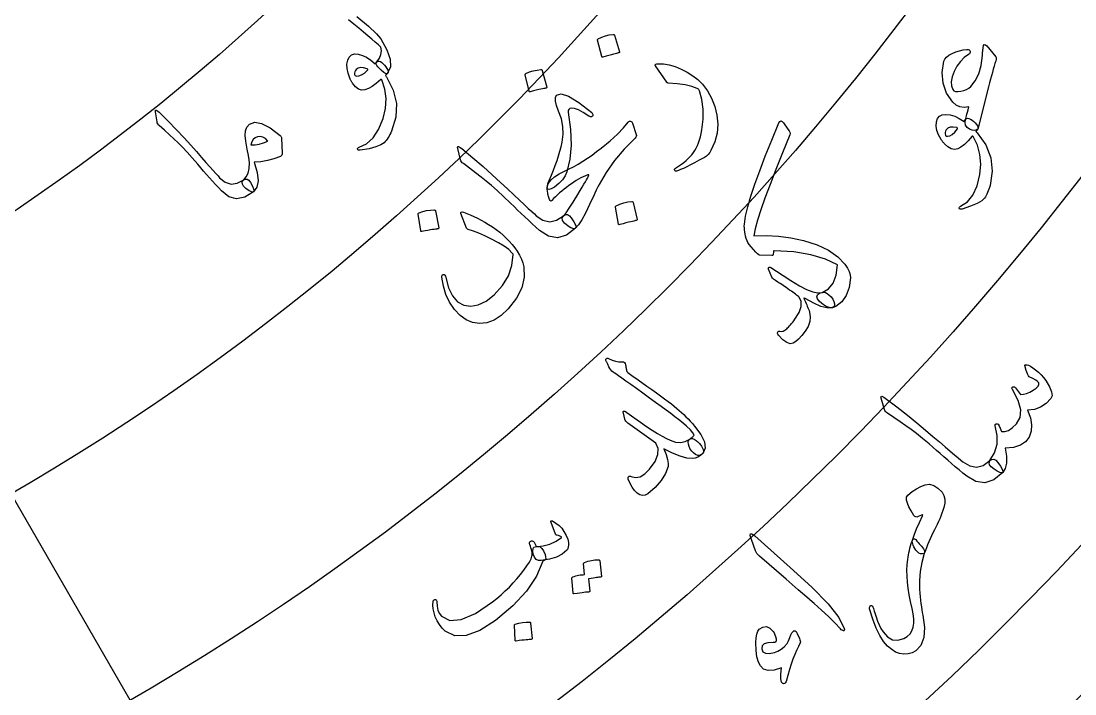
# Model space of a CAD drawing. Header units: millimetres. Extents: x -150 to 150, y -150 to 198.
# Drawn here: x 51.38 to 96.89, y -96.88 to -67.82 of the extents above; entities that cross this region are included whole.
import ezdxf

# ---------------------------------------------------------------- set-up
doc = ezdxf.new("R2010")
doc.units = ezdxf.units.MM
for name, color, linetype in [('CUT_OUTER', 1, 'Continuous'), ('ENGRAVE', 7, 'Continuous'), ('ENGRAVE_FINE', 8, 'Continuous'), ('GUIDE', 3, 'Continuous'), ('TEXT', 5, 'Continuous')]:
    doc.layers.add(name, color=color, linetype=linetype)

msp = doc.modelspace()

# ---------------------------------------------------------------- linework, layer by layer
at = {"layer": 'CUT_OUTER'}
msp.add_arc((0.0002, -0.0002), 149.9998, 179.017762, 3.164151, dxfattribs=at)
at = {"layer": 'ENGRAVE'}
for radius in [132.75, 112.1737, 91.5975, 71.0212]:
    msp.add_circle((0, 0), radius, dxfattribs=at)
at = {"layer": 'ENGRAVE_FINE'}
msp.add_lwpolyline([(56.0869, -97.1453), (45.7988, -79.3258)], dxfattribs=at)
for radius in [122.4619, 101.8856, 81.3094]:
    msp.add_circle((0, 0), radius, dxfattribs=at)
at = {"layer": 'GUIDE'}
msp.add_circle((0, 0), 137.25, dxfattribs=at)
at = {"layer": 'TEXT'}
msp.add_lwpolyline([(65.8854, -67.6244), (66.3852, -68.0481), (66.7298, -68.3688), (66.9187, -68.587), (67.1826, -69.0597), (67.3191, -69.4653), (67.3282, -69.8035), (67.2102, -70.0736), (67.2048, -70.0789), (67.1994, -70.0841), (67.1939, -70.0893), (67.1885, -70.0945), (67.1272, -70.0953), (67.0403, -70.046), (66.9277, -69.9467), (66.7893, -69.7974), (66.7424, -69.7382), (66.7197, -69.684), (66.7213, -69.6348), (66.7471, -69.5908), (66.858, -69.432), (66.9244, -69.2731), (66.9463, -69.1142), (66.9238, -68.9555), (66.8108, -68.8482), (66.6794, -68.7291), (66.5294, -68.5981), (66.361, -68.4554), (66.175, -68.3011), (65.9727, -68.1355), (65.7538, -67.9587), (65.5186, -67.7705)], dxfattribs=at)
for points in [[(76.2759, -68.6534), (76.2749, -68.6389), (76.2797, -68.6242), (76.2903, -68.6092), (76.3068, -68.5941), (76.4609, -68.5209), (76.6199, -68.464), (76.7836, -68.4233), (76.9523, -68.3989), (76.9733, -68.4005), (76.9895, -68.4075), (77.001, -68.4197), (77.0078, -68.4373), (77.227, -69.1463), (77.2287, -69.1671), (77.2192, -69.1833), (77.1983, -69.1948), (77.1662, -69.2017), (77.1384, -69.2076), (77.0955, -69.2179), (77.0375, -69.2324), (76.9644, -69.2511), (76.8755, -69.2748), (76.7702, -69.3042), (76.6484, -69.3391), (76.5102, -69.3796), (76.49, -69.3832), (76.4752, -69.3808), (76.4659, -69.3724), (76.4621, -69.358)], [(93.0817, -68.8968), (93.4712, -69.3702), (93.4843, -69.4008), (93.4893, -69.4393), (93.4861, -69.4856), (93.4748, -69.5398), (93.4397, -69.6527), (93.4036, -69.7737), (93.3665, -69.9027), (93.3284, -70.0399), (93.2889, -70.1849), (93.2476, -70.3375), (93.2044, -70.4976), (93.1593, -70.6653), (92.6958, -72.4853), (92.6336, -72.5369), (92.5536, -72.5554), (92.4558, -72.5408), (92.3403, -72.4931), (92.2363, -72.4186), (92.1732, -72.3237), (92.1507, -72.2086), (92.1688, -72.0731), (92.1726, -72.0574), (92.1805, -72.0265), (92.1925, -71.9805), (92.2087, -71.9193), (92.2291, -71.8437), (92.2537, -71.7542), (92.2825, -71.6509), (92.3154, -71.5338), (92.1094, -71.5576), (91.9251, -71.5305), (91.7624, -71.4527), (91.6213, -71.3246), (91.3519, -70.9346), (91.1977, -70.5093), (91.1579, -70.0488), (91.2315, -69.5528), (91.2714, -69.4628), (91.3436, -69.3778), (91.4481, -69.2977), (91.585, -69.2224), (91.7436, -69.1564), (91.9032, -69.1059), (92.0638, -69.0708), (92.2255, -69.0511), (92.2791, -69.0515), (92.32, -69.0643), (92.3482, -69.0894), (92.3637, -69.1269), (92.3665, -69.1682), (92.3567, -69.2046), (92.3342, -69.2361), (92.2991, -69.2628), (92.1103, -69.3971), (91.9434, -69.5649), (91.7982, -69.7664), (91.6744, -70.0017), (91.587, -70.2338), (91.5479, -70.4417), (91.5575, -70.6257), (91.6159, -70.7858), (91.6609, -70.8323), (91.7338, -70.8581), (91.8343, -70.8632), (91.9627, -70.8474), (92.0923, -70.8161), (92.2073, -70.7732), (92.3075, -70.7189), (92.3929, -70.6532), (92.5882, -70.4101), (92.7373, -70.105), (92.8395, -69.7385), (92.8943, -69.3111), (92.8979, -69.2635), (92.9016, -69.2173), (92.9056, -69.1723), (92.9097, -69.1287), (92.9141, -69.0869), (92.9188, -69.0478), (92.924, -69.0113), (92.9295, -68.9774), (92.9478, -68.8856), (92.9792, -68.8416), (93.0239, -68.8453), (93.0817, -68.8968)], [(67.1578, -70.2371), (67.4519, -70.8022), (67.5878, -71.38), (67.5639, -71.9702), (67.379, -72.5718), (67.3446, -72.6472), (67.3087, -72.7194), (67.2711, -72.7887), (67.232, -72.8548), (67.1914, -72.9173), (67.1493, -72.9753), (67.1057, -73.0289), (67.0607, -73.0781), (66.9232, -73.1732), (66.7051, -73.2597), (66.4065, -73.3369), (66.0276, -73.4041), (65.982, -73.4057), (65.9478, -73.3984), (65.9248, -73.3821), (65.9132, -73.357), (65.913, -73.3296), (65.9246, -73.3067), (65.9479, -73.2883), (65.9829, -73.2742), (66.3055, -73.1262), (66.5862, -72.87), (66.8238, -72.5063), (67.0168, -72.0357), (67.1219, -71.5975), (67.1476, -71.1721), (67.0945, -70.7599), (66.9632, -70.361), (66.9529, -70.3523), (66.9425, -70.3474), (66.9319, -70.3466), (66.9212, -70.3497), (66.7226, -70.5177), (66.5415, -70.6477), (66.3781, -70.7401), (66.2327, -70.7949), (66.0888, -70.8034), (65.9511, -70.7578), (65.8196, -70.658), (65.6943, -70.5042), (65.6795, -70.4822), (65.665, -70.4591), (65.6509, -70.4351), (65.6372, -70.4101), (65.6235, -70.3838), (65.6096, -70.3558), (65.5954, -70.3262), (65.5809, -70.2949), (65.5, -70.0799), (65.4572, -69.8788), (65.4523, -69.6917), (65.4854, -69.5183), (65.5527, -69.3769), (65.6506, -69.2855), (65.7793, -69.2441), (65.939, -69.2525), (66.1202, -69.3032), (66.3026, -69.3885), (66.4864, -69.5085), (66.6714, -69.6633), (66.6819, -69.6529), (66.6917, -69.6426), (66.7009, -69.6322), (66.7094, -69.6218), (66.7179, -69.6114), (66.7271, -69.601), (66.7369, -69.5906), (66.7474, -69.5802), (66.7912, -69.5529), (66.8418, -69.5488), (66.8991, -69.5678), (66.9631, -69.6101), (67.0252, -69.6644), (67.0819, -69.7254), (67.1331, -69.7928), (67.1788, -69.8668), (67.2133, -69.9374), (67.231, -69.9945), (67.2318, -70.0382), (67.2157, -70.0684), (67.1122, -70.1675), (67.1208, -70.1779), (67.1313, -70.193), (67.1437, -70.2127), (67.1578, -70.2371)], [(66.3223, -69.883), (66.1717, -69.8383), (66.0432, -69.8275), (65.9368, -69.8507), (65.8524, -69.9079), (65.8194, -69.9607), (65.7975, -70.0157), (65.7867, -70.073), (65.787, -70.1326), (65.7934, -70.1585), (65.8092, -70.1781), (65.8344, -70.1914), (65.8691, -70.1983), (65.9714, -70.1946), (66.0844, -70.1515), (66.2078, -70.0689), (66.3416, -69.9468), (66.3526, -69.9312), (66.3531, -69.9154), (66.343, -69.8993), (66.3223, -69.883)], [(73.1541, -70.1462), (73.1534, -70.1318), (73.1586, -70.1173), (73.1695, -70.1029), (73.1862, -70.0884), (73.3413, -70.0216), (73.5007, -69.9711), (73.6645, -69.9368), (73.8328, -69.9189), (73.8535, -69.9213), (73.8695, -69.9288), (73.8806, -69.9414), (73.8869, -69.9591), (74.0868, -70.6713), (74.0881, -70.692), (74.0781, -70.7077), (74.0571, -70.7183), (74.025, -70.7239), (73.9972, -70.7288), (73.9543, -70.7374), (73.8963, -70.7496), (73.8232, -70.7655), (73.7343, -70.7857), (73.6289, -70.8109), (73.507, -70.841), (73.3686, -70.876), (73.3484, -70.8789), (73.3338, -70.876), (73.3248, -70.8672), (73.3214, -70.8527)], [(78.7731, -69.7618), (78.7648, -69.7482), (78.7596, -69.736), (78.7574, -69.725), (78.7583, -69.7154), (78.7722, -69.6965), (78.7989, -69.6821), (78.8385, -69.6721), (78.8909, -69.6664), (79.1272, -69.6726), (79.3712, -69.7126), (79.6229, -69.7863), (79.8823, -69.894), (80.1442, -70.0296), (80.3851, -70.1829), (80.605, -70.3538), (80.8037, -70.5427), (81.0258, -70.8366), (81.2043, -71.1581), (81.3386, -71.5074), (81.4285, -71.8845), (81.4657, -72.2755), (81.4359, -72.6606), (81.3389, -73.0393), (81.1747, -73.4112), (81.1211, -73.5024), (81.0557, -73.5831), (80.9786, -73.6531), (80.8899, -73.7125), (80.6693, -73.8343), (80.4685, -73.9423), (80.2875, -74.0367), (80.1263, -74.1176), (79.9854, -74.1847), (79.8651, -74.2378), (79.7655, -74.277), (79.6866, -74.3022), (79.6672, -74.3047), (79.6507, -74.304), (79.6371, -74.3001), (79.6265, -74.2931), (79.6157, -74.2809), (79.6079, -74.267), (79.6031, -74.2515), (79.6012, -74.2344), (79.6039, -74.217), (79.6125, -74.2008), (79.6271, -74.1859), (79.6478, -74.1721), (79.7761, -74.0906), (79.895, -74.009), (80.0044, -73.9273), (80.1043, -73.8455), (80.1956, -73.763), (80.2788, -73.679), (80.3541, -73.5934), (80.4213, -73.5064), (80.4825, -73.4142), (80.5395, -73.3132), (80.5924, -73.2034), (80.641, -73.0849), (80.685, -72.9572), (80.724, -72.82), (80.7579, -72.6735), (80.7867, -72.5175), (80.8407, -72.0573), (80.8393, -71.6229), (80.7829, -71.2147), (80.6721, -70.8326), (80.6608, -70.8043), (80.6421, -70.7781), (80.6161, -70.7538), (80.5827, -70.7316), (80.3479, -70.6434), (80.0602, -70.5754), (79.7198, -70.5273), (79.327, -70.4984), (79.3052, -70.493), (79.2877, -70.4859), (79.2746, -70.4771), (79.2659, -70.4665)], [(76.0233, -71.7775), (76.047, -71.8034), (76.0633, -71.8295), (76.0723, -71.8557), (76.074, -71.8821), (76.0665, -71.9091), (76.0536, -71.9311), (76.0355, -71.948), (76.012, -71.9599), (75.9922, -71.9625), (75.9678, -71.9578), (75.9388, -71.946), (75.9051, -71.9268), (75.6614, -71.766), (75.454, -71.6549), (75.283, -71.5936), (75.1483, -71.582), (75.0809, -71.6004), (75.036, -71.6361), (75.0137, -71.689), (75.0138, -71.7592), (75.1096, -72.5006), (75.1307, -73.1765), (75.0778, -73.7858), (74.952, -74.3277), (74.8751, -74.5068), (74.7601, -74.6776), (74.6071, -74.84), (74.4162, -74.9938), (74.2769, -75.0737), (74.1783, -75.1028), (74.1205, -75.0813), (74.1034, -75.0093), (74.1088, -74.9459), (74.1244, -74.8738), (74.1503, -74.793), (74.1865, -74.7033), (74.2829, -74.4824), (74.3717, -74.2662), (74.453, -74.0546), (74.5268, -73.8478), (74.5932, -73.6451), (74.6521, -73.4457), (74.7037, -73.2496), (74.7479, -73.0569), (74.793, -72.7148), (74.7828, -72.3763), (74.7173, -72.0415), (74.5969, -71.7107), (74.5039, -71.4694), (74.4581, -71.2755), (74.4596, -71.1286), (74.5087, -71.0288), (74.7059, -70.9633), (75.0238, -71.0664), (75.4629, -71.3378), (76.0233, -71.7775)], [(57.1901, -71.7361), (57.187, -71.7101), (57.1878, -71.6904), (57.1925, -71.6771), (57.2012, -71.6702), (57.2206, -71.6672), (57.2507, -71.6807), (57.2915, -71.7104), (57.3432, -71.7566), (57.7361, -72.1533), (58.0949, -72.5237), (58.4194, -72.868), (58.7096, -73.1862), (58.9533, -73.4619), (59.1722, -73.7086), (59.3662, -73.9264), (59.5354, -74.1153), (59.6793, -74.2756), (59.7976, -74.4077), (59.8902, -74.5115), (59.9572, -74.587), (60.198, -74.7809), (60.4514, -74.8619), (60.7174, -74.8294), (60.9955, -74.6833), (61.076, -74.6464), (61.1513, -74.6519), (61.2216, -74.7), (61.2869, -74.7907), (61.3709, -74.9489), (61.4209, -75.0702), (61.4368, -75.1544), (61.4187, -75.2015), (61.0444, -75.4328), (60.6878, -75.5019), (60.3501, -75.4095), (60.0314, -75.1563), (59.9018, -75.0169), (59.7731, -74.8762), (59.6452, -74.7342), (59.5182, -74.591), (59.3916, -74.4468), (59.2651, -74.3019), (59.1387, -74.1564), (59.0124, -74.0102), (58.7721, -73.7308), (58.5505, -73.4835), (58.3476, -73.2683), (58.1634, -73.085), (57.9814, -72.913), (57.7853, -72.7315), (57.5749, -72.5405), (57.3505, -72.3399), (57.312, -72.3022), (57.2828, -72.2631), (57.2627, -72.2227), (57.2518, -72.1809)], [(92.6674, -72.6542), (93.0395, -73.1712), (93.2573, -73.7226), (93.3198, -74.3085), (93.2257, -74.9281), (93.2029, -75.0073), (93.1781, -75.0837), (93.1512, -75.1572), (93.1224, -75.228), (93.0916, -75.2954), (93.0587, -75.3586), (93.0237, -75.4177), (92.9866, -75.4726), (92.8651, -75.586), (92.6628, -75.7024), (92.3798, -75.8214), (92.0162, -75.9423), (91.9715, -75.9505), (91.9366, -75.9482), (91.9115, -75.9356), (91.8962, -75.9124), (91.892, -75.8855), (91.9, -75.8612), (91.9202, -75.8396), (91.9526, -75.8207), (92.2487, -75.6281), (92.4875, -75.3352), (92.6681, -74.9424), (92.7893, -74.4505), (92.8288, -74.0031), (92.7923, -73.5794), (92.6802, -73.1798), (92.4929, -72.8042), (92.4814, -72.797), (92.4704, -72.7937), (92.4598, -72.7943), (92.4497, -72.7989), (92.2776, -72.993), (92.1173, -73.1473), (91.9692, -73.2619), (91.8334, -73.3368), (91.6924, -73.3659), (91.5496, -73.3405), (91.4052, -73.2607), (91.2589, -73.1268), (91.2411, -73.1071), (91.2234, -73.0863), (91.206, -73.0646), (91.1888, -73.0419), (91.1715, -73.0178), (91.1536, -72.9922), (91.1352, -72.9649), (91.1164, -72.9361), (91.0053, -72.735), (90.9338, -72.5423), (90.902, -72.3578), (90.9099, -72.1814), (90.9562, -72.0318), (91.0401, -71.9273), (91.1616, -71.8678), (91.3209, -71.8533), (91.5074, -71.8776), (91.7002, -71.936), (91.8991, -72.0287), (92.1043, -72.1556), (92.1131, -72.1439), (92.1214, -72.1322), (92.129, -72.1206), (92.1359, -72.1091), (92.1428, -72.0976), (92.1504, -72.0861), (92.1587, -72.0744), (92.1675, -72.0627), (92.2071, -72.0295), (92.2565, -72.0182), (92.3159, -72.029), (92.3852, -72.0617), (92.4544, -72.1068), (92.5191, -72.159), (92.5794, -72.2185), (92.6351, -72.2852), (92.6794, -72.3501), (92.705, -72.4041), (92.712, -72.4472), (92.7005, -72.4793), (92.6124, -72.5919), (92.6224, -72.6009), (92.6349, -72.6143), (92.6499, -72.6321), (92.6674, -72.6542)], [(61.2413, -72.2742), (61.4705, -72.188), (61.7674, -72.2413), (62.1325, -72.4338), (62.5663, -72.7656), (62.5946, -72.7921), (62.615, -72.8194), (62.6273, -72.8474), (62.6317, -72.8761), (62.6525, -73.5334), (62.6509, -73.5756), (62.6379, -73.6117), (62.6134, -73.6417), (62.5776, -73.6654), (62.3023, -73.7744), (62.0231, -73.8516), (61.7402, -73.897), (61.4538, -73.9108), (61.5837, -74.3566), (61.6209, -74.7207), (61.5658, -75.0025), (61.4187, -75.2015), (61.3918, -75.211), (61.3517, -75.2059), (61.2986, -75.1862), (61.2325, -75.152), (61.0903, -75.0497), (60.9919, -74.9548), (60.9372, -74.8675), (60.9261, -74.7879), (60.9347, -74.7599), (60.9492, -74.7331), (60.9694, -74.7076), (60.9955, -74.6833), (61.1091, -74.5532), (61.1877, -74.3864), (61.2311, -74.1833), (61.239, -73.9441), (61.226, -73.8196), (61.1966, -73.6218), (61.1504, -73.3508), (61.0868, -73.0068), (61.0599, -72.7663), (61.0766, -72.5641), (61.137, -72.4001), (61.2413, -72.2742)], [(74.8515, -74.2984), (75.0463, -74.2102), (75.2424, -74.1112), (75.4398, -74.0013), (75.6384, -73.8806), (75.8378, -73.7502), (76.0376, -73.6111), (76.2378, -73.4633), (76.4382, -73.3069), (76.816, -72.9951), (77.1355, -72.7039), (77.397, -72.4339), (77.6007, -72.1857), (77.6241, -72.1605), (77.6495, -72.1455), (77.6767, -72.1408), (77.7057, -72.1464), (77.7336, -72.1601), (77.7573, -72.18), (77.7767, -72.2059), (77.792, -72.2379), (77.9449, -72.7242), (77.954, -72.7665), (77.9489, -72.8056), (77.9296, -72.8416), (77.8961, -72.8744), (77.4273, -73.3555), (77.013, -73.8493), (76.6528, -74.3568), (76.3465, -74.8789), (76.3298, -74.9083), (76.3031, -74.9604), (76.2665, -75.0354), (76.2198, -75.1331), (76.163, -75.2535), (76.0959, -75.3967), (76.0185, -75.5626), (75.9307, -75.7512), (75.7553, -76.1125), (75.5963, -76.4028), (75.4545, -76.6222), (75.3304, -76.7705), (75.2832, -76.792), (75.214, -76.7851), (75.1231, -76.7498), (75.0104, -76.686), (74.8546, -76.5562), (74.7692, -76.4364), (74.7541, -76.3269), (74.8093, -76.2274), (74.9159, -76.0992), (75.0548, -75.9034), (75.2255, -75.6399), (75.4273, -75.3084), (75.5279, -75.1405), (75.6156, -74.9932), (75.6905, -74.8668), (75.7527, -74.7611), (75.8019, -74.6766), (75.8378, -74.6136), (75.8605, -74.5723), (75.8699, -74.5526), (75.8727, -74.5442), (75.875, -74.537), (75.877, -74.5308), (75.8786, -74.5258), (75.8803, -74.5215), (75.8823, -74.5176), (75.8847, -74.5141), (75.8874, -74.5109), (75.8965, -74.4838), (75.8945, -74.4679), (75.8815, -74.4632), (75.8575, -74.4698), (75.7595, -74.5065), (75.6604, -74.5494), (75.5603, -74.5984), (75.459, -74.6537), (75.3563, -74.7147), (75.2517, -74.7811), (75.1452, -74.853), (75.0367, -74.9302), (74.9319, -75.0077), (74.8304, -75.0862), (74.7321, -75.1656), (74.637, -75.246), (74.5463, -75.3271), (74.461, -75.4084), (74.3812, -75.4901), (74.3068, -75.5721), (74.2837, -75.5896), (74.2622, -75.5954), (74.2423, -75.5893), (74.224, -75.5714), (74.2022, -75.529), (74.1833, -75.4853), (74.1674, -75.4401), (74.1545, -75.3934), (74.1434, -75.345), (74.133, -75.2943), (74.1234, -75.2414), (74.1144, -75.1864), (74.1043, -75.0753), (74.1079, -74.9784), (74.1255, -74.8956), (74.1569, -74.8269), (74.2668, -74.684), (74.4191, -74.5484), (74.614, -74.42), (74.8515, -74.2984)], [(84.1109, -72.2204), (84.1474, -72.1572), (84.1912, -72.1353), (84.2425, -72.1547), (84.3012, -72.2155), (84.4986, -72.4877), (84.5465, -72.5604), (84.5767, -72.6251), (84.5893, -72.6817), (84.5843, -72.7303), (84.2652, -73.5177), (83.978, -74.2359), (83.7244, -74.8851), (83.5059, -75.4655), (83.3251, -75.9774), (83.1846, -76.421), (83.0854, -76.7964), (83.0284, -77.1037), (83.5537, -77.0833), (84.0851, -77.1096), (84.6226, -77.1828), (85.1664, -77.3031), (85.7545, -77.4927), (86.2489, -77.7243), (86.6489, -77.9995), (86.9537, -78.3192), (87.0669, -78.4892), (87.1462, -78.6441), (87.1916, -78.7838), (87.2032, -78.9082), (87.1429, -79.3286), (87.0172, -79.6757), (86.8268, -79.949), (86.5724, -80.1478), (86.4284, -80.2007), (86.2774, -80.198), (86.1196, -80.1398), (85.9549, -80.0263), (85.8402, -79.9176), (85.7727, -79.8183), (85.7523, -79.7284), (85.779, -79.6478), (85.8067, -79.6206), (85.8497, -79.5935), (85.9078, -79.5663), (85.981, -79.5391), (86.2477, -79.394), (86.4468, -79.1483), (86.5775, -78.8025), (86.6389, -78.3573), (86.1132, -78.101), (85.4822, -77.9143), (84.7469, -77.7951), (83.9078, -77.7407), (83.8897, -77.7445), (83.8771, -77.7547), (83.87, -77.7712), (83.8685, -77.794), (83.8628, -77.8985), (83.8599, -77.9214), (83.8489, -77.9381), (83.8298, -77.9484), (83.8025, -77.9524), (83.2698, -77.9349), (83.2419, -77.9199), (83.1891, -77.8743), (83.1116, -77.798), (83.0093, -77.6911), (82.904, -77.5738), (82.8226, -77.4717), (82.7654, -77.3846), (82.7321, -77.3127), (82.6989, -77.2114), (82.6713, -77.1136), (82.6493, -77.0194), (82.6329, -76.9286), (82.6218, -76.8409), (82.6157, -76.7561), (82.6144, -76.6741), (82.6181, -76.595), (82.6727, -76.2455), (82.7669, -75.8399), (82.8998, -75.3782), (83.0707, -74.8603), (83.2784, -74.2858), (83.5219, -73.6546), (83.7998, -72.9662), (84.1109, -72.2204)], [(61.304, -73.174), (61.4852, -73.1735), (61.6676, -73.1451), (61.8511, -73.0887), (62.0354, -73.0042), (61.9325, -72.8996), (61.8252, -72.8341), (61.7134, -72.8077), (61.5972, -72.8203), (61.4901, -72.8664), (61.4056, -72.9406), (61.3436, -73.0431), (61.304, -73.174)], [(91.7904, -72.4225), (91.635, -72.3997), (91.5063, -72.4073), (91.4044, -72.4455), (91.3291, -72.5143), (91.304, -72.5711), (91.2903, -72.6287), (91.2879, -72.687), (91.2968, -72.7459), (91.3068, -72.7706), (91.3253, -72.7877), (91.3522, -72.7972), (91.3875, -72.7991), (91.4882, -72.7808), (91.5937, -72.722), (91.7038, -72.6226), (91.8186, -72.4828), (91.8272, -72.4658), (91.8254, -72.4501), (91.8132, -72.4356), (91.7904, -72.4225)], [(70.2388, -73.3201), (70.2327, -73.2913), (70.2316, -73.2692), (70.2356, -73.2538), (70.2446, -73.2451), (70.2659, -73.2399), (70.301, -73.2518), (70.3498, -73.281), (70.4125, -73.3274), (70.8931, -73.7318), (71.3329, -74.1102), (71.7317, -74.4628), (72.0892, -74.7896), (72.3904, -75.0736), (72.6609, -75.3276), (72.9005, -75.5518), (73.1093, -75.7462), (73.2869, -75.9111), (73.4329, -76.047), (73.5473, -76.1538), (73.6301, -76.2316), (73.9196, -76.4242), (74.2119, -76.489), (74.5066, -76.4254), (74.8033, -76.2333), (74.8896, -76.1836), (74.9746, -76.1821), (75.0583, -76.2288), (75.1407, -76.3238), (75.251, -76.4924), (75.3194, -76.6231), (75.3459, -76.7158), (75.3304, -76.7705), (74.9346, -77.068), (74.5421, -77.1819), (74.1543, -77.1129), (73.7713, -76.8618), (73.612, -76.7188), (73.4534, -76.5743), (73.2956, -76.4283), (73.1386, -76.2808), (72.9821, -76.1322), (72.8256, -75.9828), (72.6691, -75.8327), (72.5127, -75.6818), (72.215, -75.3934), (71.9414, -75.1389), (71.6921, -74.9185), (71.4671, -74.732), (71.2457, -74.5578), (71.0074, -74.3745), (70.7522, -74.1819), (70.4803, -73.9801), (70.4334, -73.9417), (70.3966, -73.901), (70.37, -73.8577), (70.3536, -73.812)], [(68.5295, -76.1624), (68.53, -76.1478), (68.5363, -76.1337), (68.5484, -76.12), (68.5664, -76.1067), (68.7271, -76.0503), (68.891, -76.0106), (69.058, -75.9875), (69.2282, -75.981), (69.2488, -75.9849), (69.2642, -75.9935), (69.2743, -76.0069), (69.2792, -76.025), (69.4232, -76.7528), (69.4228, -76.7736), (69.4116, -76.7887), (69.3897, -76.7979), (69.357, -76.8013), (69.3288, -76.8043), (69.2851, -76.8099), (69.2259, -76.8182), (69.1514, -76.8291), (69.0606, -76.8433), (68.9529, -76.8613), (68.8282, -76.8831), (68.6867, -76.9087), (68.6662, -76.9102), (68.6518, -76.9063), (68.6434, -76.8969), (68.6411, -76.8822)], [(77.0449, -75.8626), (77.0449, -75.8477), (77.0509, -75.8326), (77.0629, -75.8175), (77.0808, -75.8022), (77.244, -75.73), (77.4109, -75.6746), (77.5816, -75.636), (77.7561, -75.6141), (77.7774, -75.6162), (77.7935, -75.6236), (77.8043, -75.6364), (77.81, -75.6546), (77.983, -76.3874), (77.9833, -76.4088), (77.9723, -76.4252), (77.9501, -76.4366), (77.9167, -76.4431), (77.8878, -76.4486), (77.8431, -76.4583), (77.7827, -76.4721), (77.7065, -76.4899), (77.6138, -76.5125), (77.5038, -76.5406), (77.3766, -76.5742), (77.2321, -76.6131), (77.2111, -76.6164), (77.1962, -76.6137), (77.1873, -76.6048), (77.1844, -76.5899)], [(70.4864, -76.0742), (70.6327, -76.1311), (70.7818, -76.1938), (70.9338, -76.2623), (71.0887, -76.3367), (71.2464, -76.4184), (71.4069, -76.5088), (71.5702, -76.608), (71.7363, -76.7161), (71.8971, -76.828), (72.0501, -76.945), (72.1952, -77.0673), (72.3325, -77.1947), (72.4622, -77.3278), (72.5847, -77.467), (72.7, -77.6122), (72.8079, -77.7636), (72.9101, -77.9328), (72.9914, -78.1015), (73.0518, -78.2697), (73.0912, -78.4374), (73.1091, -78.8853), (73.0025, -79.3373), (72.7709, -79.7926), (72.4139, -80.2499), (72.1129, -80.5338), (71.8067, -80.7349), (71.4959, -80.8533), (71.1814, -80.8889), (70.8812, -80.8423), (70.6006, -80.7253), (70.3397, -80.5382), (70.098, -80.2815), (69.8884, -79.9691), (69.7283, -79.6327), (69.6171, -79.2728), (69.5544, -78.8893), (69.554, -78.8395), (69.5639, -78.8029), (69.584, -78.7795), (69.6145, -78.7694), (69.6524, -78.7708), (69.6824, -78.793), (69.7047, -78.8362), (69.719, -78.9002), (69.8387, -79.3473), (70.0086, -79.6956), (70.2299, -79.9444), (70.5034, -80.093), (70.8056, -80.1387), (71.1247, -80.0795), (71.4601, -79.915), (71.811, -79.6449), (72.1715, -79.2484), (72.4284, -78.8256), (72.5815, -78.378), (72.6307, -77.9063), (72.6286, -77.8932), (72.6214, -77.8778), (72.6091, -77.86), (72.5916, -77.8397), (72.4399, -77.6947), (72.2409, -77.5464), (71.9949, -77.3948), (71.7021, -77.2395), (71.55, -77.1656), (71.407, -77.0983), (71.273, -77.0374), (71.1481, -76.9831), (71.0323, -76.9361), (70.9254, -76.8971), (70.8274, -76.8662), (70.7384, -76.8433), (70.6938, -76.8297), (70.6588, -76.8115), (70.6335, -76.7886), (70.6179, -76.761), (70.3793, -76.1392), (70.3717, -76.0971), (70.387, -76.0722), (70.4253, -76.0646), (70.4864, -76.0742)], [(86.3942, -80.2088), (86.1843, -80.2135), (85.9229, -80.1479), (85.6101, -80.0117), (85.2462, -79.805), (85.2043, -79.7844), (85.1865, -79.7926), (85.1926, -79.8296), (85.2226, -79.8955), (85.2527, -79.9554), (85.2815, -80.016), (85.3089, -80.0774), (85.3351, -80.1395), (85.3603, -80.2019), (85.3847, -80.2644), (85.4085, -80.327), (85.4316, -80.3895), (85.4651, -80.5925), (85.4442, -80.7988), (85.3686, -81.0082), (85.2385, -81.2206), (85.0922, -81.4088), (84.9582, -81.5567), (84.8366, -81.6644), (84.7277, -81.7319), (84.5951, -81.7581), (84.4446, -81.7093), (84.2761, -81.5854), (84.0896, -81.3866), (84.0637, -81.3472), (84.0504, -81.3122), (84.0496, -81.2816), (84.0615, -81.2553), (84.0825, -81.2328), (84.1044, -81.2189), (84.1271, -81.2135), (84.1505, -81.2166), (84.2225, -81.227), (84.2955, -81.2136), (84.3694, -81.1763), (84.4442, -81.1152), (84.484, -81.0778), (84.5253, -81.0361), (84.5682, -80.99), (84.6126, -80.9396), (84.6582, -80.8852), (84.7047, -80.827), (84.7521, -80.7652), (84.8003, -80.6998), (84.9789, -80.4077), (85.0691, -80.151), (85.0714, -79.9302), (84.9862, -79.7454), (84.954, -79.7206), (84.9168, -79.6917), (84.8745, -79.6587), (84.8271, -79.6216), (84.7737, -79.5807), (84.7133, -79.5364), (84.6459, -79.4887), (84.5715, -79.4376), (84.4955, -79.3859), (84.4232, -79.3364), (84.3545, -79.289), (84.2895, -79.2438), (84.2276, -79.2014), (84.1682, -79.1626), (84.1111, -79.1273), (84.0565, -79.0956), (83.956, -79.0295), (83.8794, -78.9719), (83.8266, -78.9229), (83.7977, -78.8824), (83.6542, -78.5358), (83.6508, -78.5156), (83.6527, -78.4966), (83.6599, -78.4788), (83.6723, -78.4622), (83.6888, -78.45), (83.7082, -78.4456), (83.7305, -78.449), (83.7558, -78.46), (84.0001, -78.6247), (84.2873, -78.8114), (84.6176, -79.0201), (84.9909, -79.2506), (85.2987, -79.4179), (85.5663, -79.5217), (85.7938, -79.5621), (85.981, -79.5391), (86.048, -79.5297), (86.1185, -79.5438), (86.1925, -79.5815), (86.2699, -79.6428), (86.3608, -79.7375), (86.4312, -79.8352), (86.4812, -79.9358), (86.5107, -80.0394), (86.5149, -80.0991), (86.4969, -80.1473), (86.4567, -80.1839), (86.3942, -80.2088)], [(76.6489, -82.5174), (76.6341, -82.4823), (76.6295, -82.4517), (76.6352, -82.4254), (76.6512, -82.4036), (76.6715, -82.3905), (76.6955, -82.3852), (76.7232, -82.388), (76.7547, -82.3987), (76.9044, -82.4655), (77.0514, -82.5107), (77.1957, -82.5343), (77.3372, -82.5361), (77.3912, -82.5447), (77.4338, -82.5703), (77.4651, -82.613), (77.4851, -82.6726), (77.492, -82.7069), (77.4986, -82.7414), (77.5049, -82.7763), (77.5108, -82.8114), (77.5168, -82.8466), (77.523, -82.8815), (77.5296, -82.9161), (77.5364, -82.9503), (77.5886, -83.0002), (77.7509, -83.1238), (78.0235, -83.3212), (78.4068, -83.5918), (78.618, -83.7398), (78.8156, -83.8797), (78.9994, -84.0114), (79.1694, -84.135), (79.325, -84.2504), (79.4655, -84.3578), (79.5909, -84.457), (79.7011, -84.5482), (79.8027, -84.6363), (79.9023, -84.7264), (79.9998, -84.8183), (80.0954, -84.9121), (80.1892, -85.0082), (80.2816, -85.1068), (80.3727, -85.2081), (80.4623, -85.312), (80.7396, -85.6821), (80.8953, -85.9994), (80.9294, -86.2639), (80.8416, -86.4752), (80.7682, -86.5477), (80.6884, -86.5827), (80.6022, -86.5804), (80.5098, -86.5407), (80.4209, -86.4756), (80.3451, -86.397), (80.2826, -86.3048), (80.2331, -86.1991), (80.1982, -86.0913), (80.1896, -86.0034), (80.2072, -85.9355), (80.2511, -85.8875), (80.29, -85.8559), (80.3248, -85.8275), (80.3555, -85.8022), (80.3822, -85.7802), (80.4044, -85.7603), (80.422, -85.7416), (80.4348, -85.7241), (80.4431, -85.7078), (80.392, -85.604), (80.2851, -85.4737), (80.1223, -85.3168), (79.9038, -85.1332), (79.7698, -85.0279), (79.6143, -84.9091), (79.4373, -84.7766), (79.2389, -84.6306), (79.019, -84.4701), (78.7778, -84.2946), (78.5153, -84.1039), (78.2316, -83.8981), (77.954, -83.6969), (77.7099, -83.5204), (77.4992, -83.3687), (77.3218, -83.2418), (77.1779, -83.1396), (77.0679, -83.0616), (76.9917, -83.0081), (76.9493, -82.979), (76.8978, -82.9374), (76.8504, -82.8857), (76.8071, -82.8238), (76.768, -82.7517), (76.7511, -82.7132), (76.7347, -82.6774), (76.7189, -82.6442), (76.7037, -82.6136), (76.6891, -82.5856), (76.6751, -82.5602), (76.6617, -82.5375), (76.6489, -82.5174)], [(94.7261, -82.7032), (94.7286, -82.6813), (94.7457, -82.668), (94.7775, -82.6633), (94.824, -82.6673), (94.8915, -82.6869), (94.9748, -82.7298), (95.0738, -82.796), (95.1885, -82.8855), (95.3148, -82.992), (95.4304, -83.1044), (95.5352, -83.2228), (95.6293, -83.3471), (95.7917, -83.6127), (95.8838, -83.8313), (95.9059, -84.003), (95.8578, -84.1276), (95.649, -84.3388), (95.4098, -84.4935), (95.1406, -84.5914), (94.8415, -84.6324), (94.9668, -84.9558), (95.0212, -85.2562), (95.0046, -85.5336), (94.917, -85.7874), (94.7599, -85.9952), (94.5353, -86.1458), (94.2436, -86.239), (93.8851, -86.2742), (93.9399, -86.6198), (93.9391, -86.9095), (93.8831, -87.143), (93.772, -87.3201), (93.7271, -87.3346), (93.6499, -87.3162), (93.5406, -87.2648), (93.3991, -87.1804), (93.2743, -87.0812), (93.2031, -86.986), (93.1854, -86.8946), (93.2212, -86.8071), (93.4212, -86.4633), (93.5266, -86.0987), (93.5372, -85.714), (93.4531, -85.3095), (93.4484, -85.2875), (93.4482, -85.2683), (93.4526, -85.2518), (93.4616, -85.2381), (93.4765, -85.2248), (93.4931, -85.2159), (93.5114, -85.2114), (93.5314, -85.2112), (93.5699, -85.2357), (93.614, -85.3006), (93.6636, -85.406), (93.7187, -85.5519), (93.8604, -85.5556), (94.0159, -85.5021), (94.185, -85.3912), (94.3676, -85.2229), (94.5261, -84.9509), (94.5496, -84.6107), (94.438, -84.203), (94.1909, -83.7282), (94.178, -83.7042), (94.1719, -83.6835), (94.1727, -83.6661), (94.1803, -83.652), (94.1974, -83.6359), (94.2156, -83.6249), (94.2348, -83.619), (94.2551, -83.6182), (94.2776, -83.6242), (94.2974, -83.6334), (94.3144, -83.6458), (94.3287, -83.6612), (94.536, -83.9567), (94.6658, -83.9413), (94.8009, -83.9039), (94.9413, -83.8445), (95.087, -83.763), (95.2154, -83.6717), (95.2983, -83.5892), (95.3358, -83.5155), (95.3278, -83.4508), (95.2812, -83.3913), (95.1966, -83.3276), (95.074, -83.2598), (94.9134, -83.1877), (94.8834, -83.1497), (94.8423, -83.0563), (94.7899, -82.9074), (94.7261, -82.7032)], [(88.525, -84.1098), (88.5176, -84.0812), (88.5155, -84.059), (88.5188, -84.0434), (88.5275, -84.0343), (88.5487, -84.0279), (88.5843, -84.0382), (88.6346, -84.065), (88.6994, -84.1083), (89.1987, -84.4895), (89.6559, -84.8467), (90.0708, -85.1802), (90.4432, -85.49), (90.7573, -85.7596), (91.0393, -86.0007), (91.2891, -86.2135), (91.5068, -86.398), (91.6919, -86.5545), (91.844, -86.6834), (91.9632, -86.7848), (92.0495, -86.8587), (92.3476, -87.0377), (92.6425, -87.089), (92.9338, -87.0122), (93.2212, -86.8071), (93.3051, -86.7537), (93.3899, -86.7485), (93.4756, -86.7914), (93.5622, -86.8826), (93.68, -87.046), (93.7542, -87.1735), (93.7849, -87.2648), (93.772, -87.3201), (93.3909, -87.6344), (93.0046, -87.7657), (92.6142, -87.7146), (92.2201, -87.4815), (92.0542, -87.3462), (91.889, -87.2093), (91.7245, -87.0708), (91.5608, -86.9309), (91.3975, -86.7898), (91.2341, -86.6479), (91.0708, -86.5053), (90.9074, -86.3619), (90.5964, -86.0878), (90.3112, -85.8466), (90.0517, -85.6382), (89.818, -85.4626), (89.5885, -85.2992), (89.3417, -85.1275), (89.0775, -84.9474), (88.7961, -84.7589), (88.7474, -84.7229), (88.7087, -84.6839), (88.6801, -84.6419), (88.6616, -84.597)], [(80.8412, -86.4858), (80.7235, -86.5836), (80.6082, -86.6548), (80.4954, -86.6994), (80.3851, -86.7174), (80.1321, -86.6977), (79.841, -86.6206), (79.5119, -86.4859), (79.145, -86.2935), (79.2418, -86.5426), (79.3038, -86.7529), (79.3311, -86.9243), (79.3239, -87.0566), (79.2105, -87.3688), (79.0257, -87.6705), (78.7696, -87.9612), (78.442, -88.2404), (78.3319, -88.2996), (78.2195, -88.3136), (78.1049, -88.2822), (77.9882, -88.2056), (77.8758, -88.0935), (77.7745, -87.9554), (77.6841, -87.7917), (77.6044, -87.6022), (77.5966, -87.5737), (77.596, -87.5475), (77.6024, -87.5238), (77.616, -87.5025), (77.6397, -87.4827), (77.6653, -87.4736), (77.693, -87.4751), (77.7226, -87.4874), (77.9191, -87.5358), (78.1182, -87.5009), (78.3197, -87.3823), (78.5232, -87.1802), (78.7573, -86.8465), (78.8806, -86.5479), (78.8937, -86.2849), (78.7972, -86.0577), (77.5902, -85.1867), (77.5376, -85.1441), (77.4969, -85.1007), (77.468, -85.0567), (77.4509, -85.012), (77.3928, -84.763), (77.3863, -84.7294), (77.3847, -84.7025), (77.3881, -84.6824), (77.3965, -84.6691), (77.4192, -84.6634), (77.45, -84.6706), (77.4887, -84.6905), (77.5355, -84.7233), (77.8407, -84.9481), (78.1262, -85.1513), (78.3918, -85.3329), (78.6374, -85.4929), (78.8625, -85.6322), (79.0662, -85.7512), (79.2485, -85.8501), (79.4094, -85.9289), (79.643, -86.0058), (79.8622, -86.0237), (80.0668, -85.9826), (80.2566, -85.8824), (80.3124, -85.8569), (80.3766, -85.8567), (80.449, -85.8818), (80.5298, -85.9322), (80.5678, -85.9631), (80.6048, -85.9957), (80.6407, -86.0298), (80.6755, -86.0656), (80.7086, -86.1037), (80.7393, -86.1447), (80.7675, -86.1886), (80.7933, -86.2354), (80.835, -86.3256), (80.8569, -86.3974), (80.8589, -86.4508), (80.8412, -86.4858)], [(89.8568, -90.2852), (89.9443, -90.0253), (90.0496, -89.7556), (90.1727, -89.4761), (90.3135, -89.1868), (90.3193, -89.1631), (90.3133, -89.1513), (90.2956, -89.1514), (90.266, -89.1635), (90.1242, -89.2236), (90.0658, -89.241), (90.0148, -89.239), (89.9711, -89.2178), (89.9347, -89.1773), (89.8144, -88.9742), (89.7214, -88.7954), (89.6557, -88.6411), (89.6174, -88.511), (89.6139, -88.4469), (89.6222, -88.3901), (89.6423, -88.3406), (89.6743, -88.2985), (89.8594, -88.1437), (90.0468, -88.0173), (90.2368, -87.9192), (90.4293, -87.8495), (90.6135, -87.83), (90.796, -87.8768), (90.9767, -87.9899), (91.1557, -88.1696), (91.2307, -88.3093), (91.2681, -88.4652), (91.2677, -88.6375), (91.2294, -88.8261), (91.1906, -88.9532), (91.1487, -89.0781), (91.1036, -89.2008), (91.0554, -89.3213), (91.0041, -89.4403), (90.9496, -89.5586), (90.892, -89.6762), (90.8314, -89.7931), (90.7624, -89.9241), (90.6977, -90.0543), (90.6373, -90.1836), (90.5811, -90.3122), (90.5286, -90.44), (90.4788, -90.567), (90.4319, -90.6933), (90.3877, -90.8187), (90.3043, -90.8346), (90.227, -90.8282), (90.1559, -90.7993), (90.091, -90.7482), (90.0266, -90.6766), (89.9748, -90.6042), (89.9357, -90.5311), (89.9091, -90.4573)], [(73.8368, -91.1259), (73.7252, -91.1176), (73.632, -91.0693), (73.5571, -90.9811), (73.5004, -90.8531), (73.4854, -90.7092), (73.495, -90.6063), (73.5294, -90.5443), (73.5885, -90.5232), (73.922, -90.4894), (74.2209, -90.4121), (74.4851, -90.2917), (74.7141, -90.1282), (74.7204, -90.1205), (74.7223, -90.1117), (74.7196, -90.1019), (74.7124, -90.091), (74.6912, -90.0765), (74.6516, -90.0617), (74.5935, -90.0465), (74.5169, -90.0309), (74.4979, -90.0225), (74.4817, -90.0118), (74.4684, -89.9986), (74.458, -89.9831), (74.2684, -89.4741), (74.2623, -89.4537), (74.2613, -89.4365), (74.2652, -89.4223), (74.2742, -89.4113), (74.2864, -89.4042), (74.3001, -89.4018), (74.3154, -89.4042), (74.3322, -89.4114), (74.4818, -89.5039), (74.6137, -89.61), (74.7278, -89.7296), (74.8241, -89.8628), (74.9266, -90.0429), (74.9945, -90.2021), (75.0278, -90.3406), (75.0266, -90.4581), (75.0136, -90.5329), (74.9958, -90.5947), (74.9733, -90.6435), (74.9461, -90.6792), (74.7553, -90.8438), (74.5066, -90.9734), (74.2004, -91.0676), (73.8368, -91.1259)], [(82.9191, -90.2101), (82.8713, -90.0438), (82.8802, -89.9617), (82.9459, -89.9637), (83.0685, -90.0497), (84.5969, -91.4273), (85.5345, -92.2731), (86.2363, -92.9924), (86.7006, -93.5869), (86.9266, -94.0572), (86.9336, -94.1062), (86.9303, -94.1392), (86.9164, -94.1562), (86.8922, -94.1573), (86.8647, -94.1492), (86.8353, -94.133), (86.804, -94.1085), (86.7709, -94.0757), (86.5253, -93.8094), (86.2525, -93.5384), (85.9525, -93.2626), (85.6256, -92.9817), (85.5417, -92.9069), (85.313, -92.7068), (84.9395, -92.3813), (84.4217, -91.9301), (83.2657, -90.9363), (83.2083, -90.8796), (83.1612, -90.8221), (83.1243, -90.7638), (83.0976, -90.7046)], [(73.6362, -90.5228), (73.6441, -90.5211), (73.6517, -90.5197), (73.6589, -90.5186), (73.6658, -90.5178), (73.673, -90.5174), (73.6811, -90.5174), (73.6901, -90.5178), (73.7001, -90.5186), (73.7914, -90.5354), (73.8733, -90.5981), (73.9457, -90.7069), (74.0086, -90.8619), (74.0347, -90.9659), (74.0371, -91.0424), (74.0159, -91.0913), (73.971, -91.1128), (73.9448, -91.1191), (73.9255, -91.1281), (73.9133, -91.1399), (73.9081, -91.1543), (73.638, -91.8007), (73.2074, -92.4445), (72.6158, -93.0833), (71.8629, -93.7137), (71.1911, -94.1412), (70.6056, -94.3584), (70.1088, -94.3671), (69.7017, -94.1692), (69.563, -94.0361), (69.4447, -93.8878), (69.3466, -93.7246), (69.2686, -93.5465), (69.2161, -93.3766), (69.183, -93.2096), (69.1692, -93.0457), (69.1747, -92.8847), (69.1804, -92.8607), (69.1903, -92.8406), (69.2042, -92.8245), (69.2222, -92.8122), (69.2438, -92.8071), (69.2641, -92.8065), (69.2831, -92.8102), (69.3008, -92.8185), (69.3141, -92.8294), (69.3245, -92.8472), (69.3319, -92.8718), (69.3363, -92.9033), (69.3446, -93.0942), (69.3801, -93.26), (69.4431, -93.4008), (69.5337, -93.5164), (69.8956, -93.7057), (70.3846, -93.6692), (70.9997, -93.4047), (71.7379, -92.9095), (71.9283, -92.7574), (72.1134, -92.5994), (72.2933, -92.4355), (72.4678, -92.2656), (72.6359, -92.0908), (72.7963, -91.9118), (72.9492, -91.7288), (73.0944, -91.5418), (73.2292, -91.3531), (73.3322, -91.1893), (73.4036, -91.0507), (73.4436, -90.9373), (73.4532, -90.8864), (73.4556, -90.8319), (73.4508, -90.7736), (73.4388, -90.7117), (73.4212, -90.6458), (73.3996, -90.576), (73.3742, -90.5021), (73.3449, -90.4242), (73.3376, -90.399), (73.337, -90.3731), (73.3431, -90.3467), (73.3558, -90.3196), (73.3738, -90.296), (73.3956, -90.2801), (73.4212, -90.2718), (73.4507, -90.2712), (73.4809, -90.2789), (73.509, -90.2956), (73.5347, -90.3214), (73.5582, -90.3562)], [(90.3877, -90.8187), (90.2788, -91.2096), (90.2087, -91.5962), (90.1776, -91.9785), (90.1857, -92.3567), (90.1976, -92.5233), (90.211, -92.6824), (90.2259, -92.8342), (90.2424, -92.9785), (90.2604, -93.1154), (90.2799, -93.245), (90.3011, -93.3671), (90.3238, -93.4817), (90.3964, -94.0165), (90.3686, -94.4509), (90.2411, -94.7844), (90.0146, -95.016), (89.857, -95.1011), (89.6883, -95.1489), (89.5085, -95.1595), (89.3178, -95.1329), (89.1496, -95.0757), (88.9785, -94.9695), (88.8046, -94.8144), (88.6276, -94.6106), (88.4629, -94.3582), (88.3081, -94.0389), (88.163, -93.6531), (88.0268, -93.201), (88.0241, -93.1719), (88.0257, -93.1444), (88.0318, -93.1185), (88.0423, -93.0942), (88.056, -93.0748), (88.0717, -93.0636), (88.0892, -93.0606), (88.1088, -93.0659), (88.13, -93.0782), (88.1467, -93.0905), (88.1589, -93.1026), (88.1667, -93.1147), (88.1712, -93.1295), (88.1794, -93.1559), (88.1914, -93.1939), (88.207, -93.2436), (88.2262, -93.3048), (88.2492, -93.3777), (88.2757, -93.4623), (88.306, -93.5585), (88.3643, -93.7334), (88.4333, -93.8982), (88.513, -94.0529), (88.6035, -94.1974), (88.8015, -94.4181), (89.0172, -94.5402), (89.2508, -94.5635), (89.5022, -94.4877), (89.6536, -94.3981), (89.7712, -94.287), (89.855, -94.1544), (89.9049, -94.0005), (89.9311, -93.8306), (89.9323, -93.6382), (89.9085, -93.4233), (89.8596, -93.1859), (89.7911, -92.8858), (89.7352, -92.5966), (89.6919, -92.3182), (89.6612, -92.0505), (89.6435, -91.7925), (89.6394, -91.5428), (89.6487, -91.3016), (89.6715, -91.0688), (89.6834, -90.976), (89.699, -90.8817), (89.7182, -90.786), (89.741, -90.6888), (89.7667, -90.5901), (89.7946, -90.49), (89.8246, -90.3884), (89.8568, -90.2852), (89.8872, -90.2166), (89.924, -90.1828), (89.9674, -90.1839), (90.0173, -90.2197), (90.0697, -90.2786), (90.1206, -90.3367), (90.17, -90.3941), (90.218, -90.4507), (90.2637, -90.5067), (90.3064, -90.5618), (90.3462, -90.6163), (90.383, -90.6701), (90.3965, -90.6971), (90.4018, -90.7309), (90.3989, -90.7715), (90.3877, -90.8187)], [(75.6757, -91.2526), (75.677, -91.2394), (75.6837, -91.2267), (75.6956, -91.2143), (75.7128, -91.2025), (75.7877, -91.1759), (75.8626, -91.1529), (75.9374, -91.1335), (76.0122, -91.1177), (76.0876, -91.1056), (76.1644, -91.0972), (76.2424, -91.0925), (76.3218, -91.0915), (76.3407, -91.0956), (76.3552, -91.1047), (76.3651, -91.1188), (76.3706, -91.1379), (76.4521, -91.806), (76.4491, -91.8181), (76.4378, -91.8276), (76.418, -91.8344), (76.3898, -91.8385), (76.3681, -91.8387), (76.3352, -91.8416), (76.2909, -91.8473), (76.2353, -91.8557), (76.1677, -91.8668), (76.0874, -91.8805), (75.9945, -91.8968), (75.8889, -91.9156), (75.9439, -92.4386), (75.9421, -92.4575), (75.9308, -92.4709), (75.9102, -92.4789), (75.88, -92.4814), (75.854, -92.4835), (75.8136, -92.4878), (75.7589, -92.4942), (75.6899, -92.5026), (75.6059, -92.5137), (75.506, -92.5281), (75.3904, -92.5456), (75.2591, -92.5662), (75.2428, -92.5651), (75.2317, -92.5597), (75.2258, -92.5502), (75.225, -92.5364), (75.1709, -91.8803), (75.1724, -91.8671), (75.1791, -91.8544), (75.1911, -91.8421), (75.2085, -91.8303), (75.2704, -91.8057), (75.333, -91.7847), (75.3961, -91.7674), (75.4599, -91.7538), (75.524, -91.7435), (75.5881, -91.7362), (75.6522, -91.7318), (75.7163, -91.7304)], [(72.6865, -93.9144), (72.6883, -93.9013), (72.6954, -93.8887), (72.7077, -93.8768), (72.7254, -93.8655), (72.8779, -93.8213), (73.0316, -93.7924), (73.1867, -93.7787), (73.343, -93.7804), (73.3615, -93.7848), (73.3748, -93.7933), (73.3829, -93.8059), (73.3857, -93.8226), (73.4502, -94.4887), (73.4479, -94.5075), (73.4363, -94.5207), (73.4154, -94.5281), (73.3852, -94.5297), (73.3591, -94.5312), (73.3186, -94.5344), (73.2637, -94.5393), (73.1945, -94.5459), (73.1102, -94.5547), (73.01, -94.5664), (72.8939, -94.5808), (72.762, -94.5979), (72.7431, -94.5984), (72.7303, -94.5942), (72.7235, -94.5854), (72.7227, -94.5719)], [(84.9972, -94.481), (85.0189, -94.5388), (85.0312, -94.591), (85.0341, -94.6375), (85.0278, -94.6784), (84.9487, -94.8308), (84.8703, -94.9991), (84.7925, -95.1834), (84.7152, -95.3837), (84.6386, -95.6004), (84.563, -95.8339), (84.4884, -96.0843), (84.4145, -96.3515), (84.3966, -96.3922), (84.3737, -96.4206), (84.3456, -96.4368), (84.3126, -96.4407), (84.3018, -96.4397), (84.2934, -96.438), (84.2872, -96.4358), (84.2833, -96.4329), (84.2207, -96.3669), (84.1891, -96.2321), (84.1882, -96.0285), (84.2178, -95.7563), (83.9042, -95.8513), (83.6481, -95.869), (83.4495, -95.8098), (83.3084, -95.6742), (83.2232, -95.5078), (83.1619, -95.2832), (83.124, -95.0004), (83.1092, -94.6596), (83.1201, -94.4601), (83.1489, -94.2988), (83.196, -94.1757), (83.2614, -94.0907), (83.4176, -93.9914), (83.569, -93.9743), (83.716, -94.0395), (83.8585, -94.187), (83.9018, -94.2505), (83.938, -94.3233), (83.9669, -94.4053), (83.9887, -94.4965), (83.9944, -94.5746), (83.9749, -94.6289), (83.9302, -94.6595), (83.8602, -94.6664), (83.6347, -94.6754), (83.4779, -94.7224), (83.3898, -94.8076), (83.3701, -94.9314), (83.4189, -95.0583), (83.5262, -95.1282), (83.6921, -95.1411), (83.9166, -95.0966), (84.0685, -95.0391), (84.2102, -94.954), (84.3416, -94.8415), (84.4626, -94.7016), (84.4968, -94.6494), (84.5284, -94.5896), (84.5574, -94.5223), (84.5839, -94.4474), (84.5981, -94.4076), (84.6126, -94.3697), (84.6274, -94.3336), (84.6424, -94.2994), (84.6576, -94.2678), (84.6731, -94.2396), (84.6887, -94.2147), (84.7044, -94.1931), (84.7548, -94.1513), (84.8044, -94.1509), (84.8534, -94.192), (84.9016, -94.2745)]]:
    msp.add_lwpolyline(points, close=True, dxfattribs=at)

doc.saveas('drawing.dxf')
